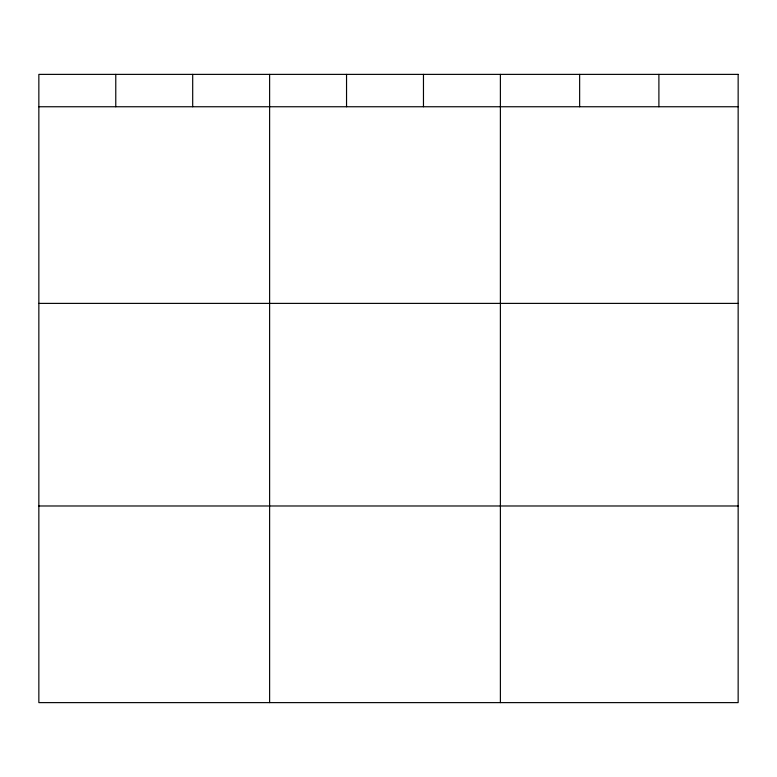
<?xml version="1.0" encoding="UTF-8"?>
<svg xmlns="http://www.w3.org/2000/svg" width="777" height="777" viewBox="0 0 777 777"><rect width="100%" height="100%" fill="white"/><g stroke="black" fill="none" stroke-linecap="round" stroke-linejoin="round"><path stroke-width="1.17" d="M38.85 106.75L738.15 106.75M38.85 303.389L738.15 303.389M38.85 505.982L738.15 505.982M658.896 74.378L658.896 106.75M579.642 74.378L579.642 106.75M500.388 74.378L500.388 702.622M423.465 74.378L423.465 106.75M346.542 74.378L346.542 106.75M269.619 74.378L269.619 702.622M192.696 74.378L192.696 106.75M115.773 74.378L115.773 106.75M738.15 74.378L38.85 74.378L38.85 702.622L738.15 702.622L738.15 74.378"/></g></svg>
